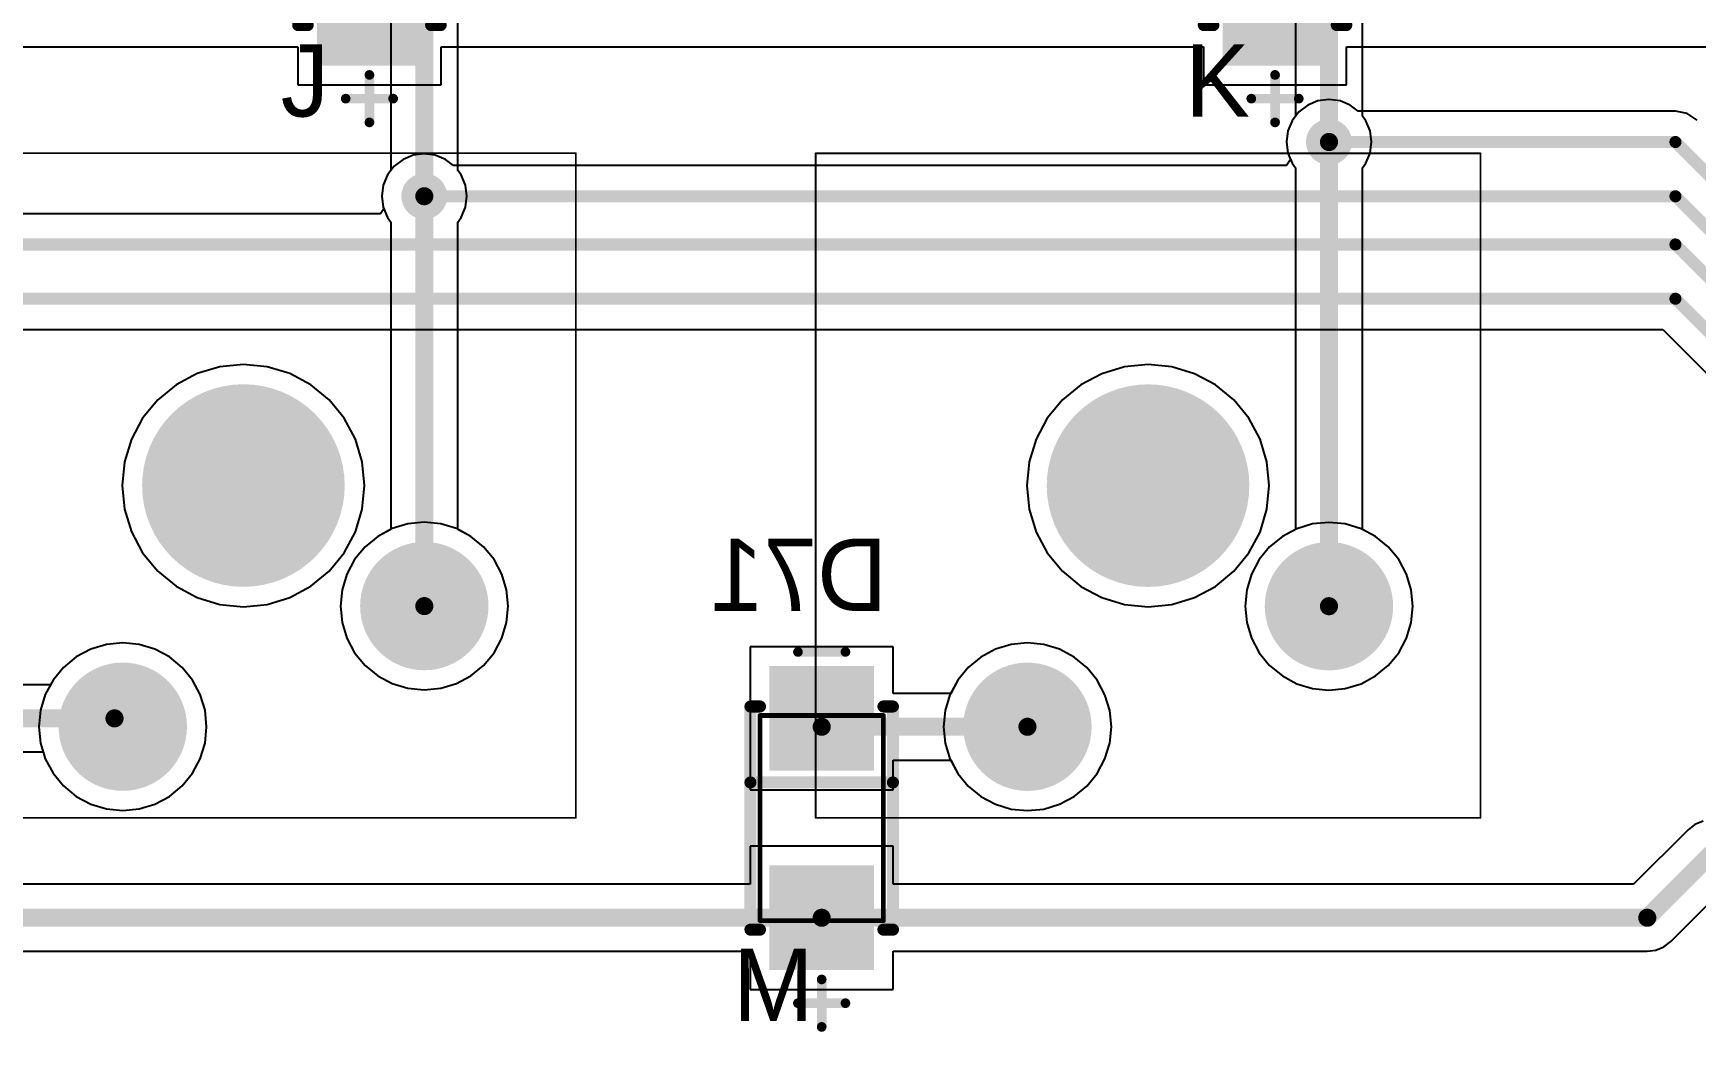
# Model space of a CAD drawing. Header units: millimetres. Extents: x 25 to 374, y 23 to 150.
# Drawn here: x 168.7 to 203.72, y 42.54 to 63.58 of the extents above; entities that cross this region are included whole.
import ezdxf

# ---------------------------------------------------------------- set-up
doc = ezdxf.new("R2010")
doc.units = ezdxf.units.MM
for name, color, linetype in [('BottomLayer', 5, 'Continuous'), ('BottomOverlay', 54, 'Continuous'), ('BottomPaste', 16, 'Continuous'), ('BottomSolder', 6, 'Continuous'), ('Mechanical1', 6, 'Continuous'), ('Mechanical13', 56, 'Continuous'), ('Mechanical15', 56, 'Continuous'), ('MultiLayer', 9, 'Continuous'), ('PadHoleLayer', 156, 'Continuous'), ('TopLayer', 1, 'Continuous'), ('TopOverlay', 2, 'Continuous'), ('TopSolder', 216, 'Continuous'), ('ViaHoleLayer', 16, 'Continuous')]:
    doc.layers.add(name, color=color, linetype=linetype)

# ---------------------------------------------------------------- blocks, each defined once
blk = doc.blocks.new('SMA_DO_214AC__S1_B_86')
at = {"layer": 'BottomLayer'}
for points in [[(-1.1, -1), (-1.1, 1), (-3.1, -1), (-3.1, 1)], [(3.1, -1), (3.1, 1), (1.1, -1), (1.1, 1)]]:
    blk.add_solid(points, dxfattribs=at)
at = {"layer": 'BottomOverlay', "const_width": 0.254}
for points in [[(-2.35, 1.3), (-2.35, 1.5)], [(2.35, 1.5), (-2.35, 1.5)], [(-0.75, -1.5), (-0.75, 1.5)], [(2.35, 1.3), (2.35, 1.5)], [(-2.35, -1.5), (-2.35, -1.3)], [(2.35, -1.5), (-2.35, -1.5)], [(2.35, -1.5), (2.35, -1.3)]]:
    blk.add_lwpolyline(points, dxfattribs=at)
at = {"layer": 'BottomOverlay', "const_width": 0.127}
for points in [[(-2.414, 1.5, 1), (-2.287, 1.5, 1)], [(-2.414, 1.5, 1), (-2.287, 1.5, 1)], [(-2.414, 1.3, 1), (-2.287, 1.3, 1)], [(-0.814, 1.5, 1), (-0.687, 1.5, 1)], [(2.287, 1.5, 1), (2.414, 1.5, 1)], [(2.287, 1.5, 1), (2.414, 1.5, 1)], [(2.287, 1.3, 1), (2.414, 1.3, 1)], [(-2.414, -1.3, 1), (-2.287, -1.3, 1)], [(-2.414, -1.5, 1), (-2.287, -1.5, 1)], [(-2.414, -1.5, 1), (-2.287, -1.5, 1)], [(-0.814, -1.5, 1), (-0.687, -1.5, 1)], [(2.287, -1.3, 1), (2.414, -1.3, 1)], [(2.287, -1.5, 1), (2.414, -1.5, 1)], [(2.287, -1.5, 1), (2.414, -1.5, 1)]]:
    blk.add_lwpolyline(points, format="xyb", close=True, dxfattribs=at)
at = {"layer": 'BottomPaste'}
for points in [[(-1.1, -1), (-1.1, 1), (-3.1, -1), (-3.1, 1)], [(3.1, -1), (3.1, 1), (1.1, -1), (1.1, 1)]]:
    blk.add_solid(points, dxfattribs=at)
at = {"layer": 'BottomSolder'}
for points in [[(-0.998, -1.102), (-0.998, 1.102), (-3.202, -1.102), (-3.202, 1.102)], [(3.202, -1.102), (3.202, 1.102), (0.998, -1.102), (0.998, 1.102)]]:
    blk.add_solid(points, dxfattribs=at)
at = {"layer": 'Mechanical13', "const_width": 0.1}
for points in [[(2.16, 1.3), (-2.16, 1.3)], [(-2.16, -1.3), (-2.16, 1.3)], [(2.16, -1.3), (2.16, 1.3)], [(2.16, -1.3), (-2.16, -1.3)]]:
    blk.add_lwpolyline(points, dxfattribs=at)
at = {"layer": 'Mechanical13', "const_width": 0.05}
for points in [[(-2.185, 1.3, 1), (-2.135, 1.3, 1)], [(-2.185, 1.3, 1), (-2.135, 1.3, 1)], [(2.135, 1.3, 1), (2.185, 1.3, 1)], [(2.135, 1.3, 1), (2.185, 1.3, 1)], [(-2.185, -1.3, 1), (-2.135, -1.3, 1)], [(-2.185, -1.3, 1), (-2.135, -1.3, 1)], [(2.135, -1.3, 1), (2.185, -1.3, 1)], [(2.135, -1.3, 1), (2.185, -1.3, 1)]]:
    blk.add_lwpolyline(points, format="xyb", close=True, dxfattribs=at)
at = {"layer": 'Mechanical15', "const_width": 0.203}
for points in [[(-3.5, -0.5), (-3.5, 0.5)], [(3.9, -0.5), (3.9, 0.5)], [(4.4, 0), (3.4, 0)]]:
    blk.add_lwpolyline(points, dxfattribs=at)
at = {"layer": 'Mechanical15', "const_width": 0.102}
for points in [[(-3.551, 0.5, 1), (-3.449, 0.5, 1)], [(3.849, 0.5, 1), (3.951, 0.5, 1)], [(3.349, 0, 1), (3.451, 0, 1)], [(4.349, 0, 1), (4.451, 0, 1)], [(-3.551, -0.5, 1), (-3.449, -0.5, 1)], [(3.849, -0.5, 1), (3.951, -0.5, 1)]]:
    blk.add_lwpolyline(points, format="xyb", close=True, dxfattribs=at)
blk = doc.blocks.new('SMA_DO_214AC__S1_B_87')
at = {"layer": 'BottomLayer'}
for points in [[(-1.1, -1), (-1.1, 1), (-3.1, -1), (-3.1, 1)], [(3.1, -1), (3.1, 1), (1.1, -1), (1.1, 1)]]:
    blk.add_solid(points, dxfattribs=at)
at = {"layer": 'BottomOverlay', "const_width": 0.254}
for points in [[(-2.35, 1.3), (-2.35, 1.5)], [(2.35, 1.5), (-2.35, 1.5)], [(-0.75, -1.5), (-0.75, 1.5)], [(2.35, 1.3), (2.35, 1.5)], [(-2.35, -1.5), (-2.35, -1.3)], [(2.35, -1.5), (-2.35, -1.5)], [(2.35, -1.5), (2.35, -1.3)]]:
    blk.add_lwpolyline(points, dxfattribs=at)
at = {"layer": 'BottomOverlay', "const_width": 0.127}
for points in [[(-2.414, 1.5, 1), (-2.287, 1.5, 1)], [(-2.414, 1.5, 1), (-2.287, 1.5, 1)], [(-2.414, 1.3, 1), (-2.287, 1.3, 1)], [(-0.814, 1.5, 1), (-0.687, 1.5, 1)], [(2.287, 1.5, 1), (2.414, 1.5, 1)], [(2.287, 1.5, 1), (2.414, 1.5, 1)], [(2.287, 1.3, 1), (2.414, 1.3, 1)], [(-2.414, -1.3, 1), (-2.287, -1.3, 1)], [(-2.414, -1.5, 1), (-2.287, -1.5, 1)], [(-2.414, -1.5, 1), (-2.287, -1.5, 1)], [(-0.814, -1.5, 1), (-0.687, -1.5, 1)], [(2.287, -1.3, 1), (2.414, -1.3, 1)], [(2.287, -1.5, 1), (2.414, -1.5, 1)], [(2.287, -1.5, 1), (2.414, -1.5, 1)]]:
    blk.add_lwpolyline(points, format="xyb", close=True, dxfattribs=at)
at = {"layer": 'BottomPaste'}
for points in [[(-1.1, -1), (-1.1, 1), (-3.1, -1), (-3.1, 1)], [(3.1, -1), (3.1, 1), (1.1, -1), (1.1, 1)]]:
    blk.add_solid(points, dxfattribs=at)
at = {"layer": 'BottomSolder'}
for points in [[(-0.998, -1.102), (-0.998, 1.102), (-3.202, -1.102), (-3.202, 1.102)], [(3.202, -1.102), (3.202, 1.102), (0.998, -1.102), (0.998, 1.102)]]:
    blk.add_solid(points, dxfattribs=at)
at = {"layer": 'Mechanical13', "const_width": 0.1}
for points in [[(2.16, 1.3), (-2.16, 1.3)], [(-2.16, -1.3), (-2.16, 1.3)], [(2.16, -1.3), (2.16, 1.3)], [(2.16, -1.3), (-2.16, -1.3)]]:
    blk.add_lwpolyline(points, dxfattribs=at)
at = {"layer": 'Mechanical13', "const_width": 0.05}
for points in [[(-2.185, 1.3, 1), (-2.135, 1.3, 1)], [(-2.185, 1.3, 1), (-2.135, 1.3, 1)], [(2.135, 1.3, 1), (2.185, 1.3, 1)], [(2.135, 1.3, 1), (2.185, 1.3, 1)], [(-2.185, -1.3, 1), (-2.135, -1.3, 1)], [(-2.185, -1.3, 1), (-2.135, -1.3, 1)], [(2.135, -1.3, 1), (2.185, -1.3, 1)], [(2.135, -1.3, 1), (2.185, -1.3, 1)]]:
    blk.add_lwpolyline(points, format="xyb", close=True, dxfattribs=at)
at = {"layer": 'Mechanical15', "const_width": 0.203}
for points in [[(-3.5, -0.5), (-3.5, 0.5)], [(3.9, -0.5), (3.9, 0.5)], [(4.4, 0), (3.4, 0)]]:
    blk.add_lwpolyline(points, dxfattribs=at)
at = {"layer": 'Mechanical15', "const_width": 0.102}
for points in [[(-3.551, 0.5, 1), (-3.449, 0.5, 1)], [(3.849, 0.5, 1), (3.951, 0.5, 1)], [(3.349, 0, 1), (3.451, 0, 1)], [(4.349, 0, 1), (4.451, 0, 1)], [(-3.551, -0.5, 1), (-3.449, -0.5, 1)], [(3.849, -0.5, 1), (3.951, -0.5, 1)]]:
    blk.add_lwpolyline(points, format="xyb", close=True, dxfattribs=at)
blk = doc.blocks.new('SMA_DO_214AC__S1_B_99')
at = {"layer": 'BottomLayer'}
for points in [[(-1.1, -1), (-1.1, 1), (-3.1, -1), (-3.1, 1)], [(3.1, -1), (3.1, 1), (1.1, -1), (1.1, 1)]]:
    blk.add_solid(points, dxfattribs=at)
at = {"layer": 'BottomOverlay', "const_width": 0.254}
for points in [[(-2.35, 1.3), (-2.35, 1.5)], [(2.35, 1.5), (-2.35, 1.5)], [(-0.75, -1.5), (-0.75, 1.5)], [(2.35, 1.3), (2.35, 1.5)], [(-2.35, -1.5), (-2.35, -1.3)], [(2.35, -1.5), (-2.35, -1.5)], [(2.35, -1.5), (2.35, -1.3)]]:
    blk.add_lwpolyline(points, dxfattribs=at)
at = {"layer": 'BottomOverlay', "const_width": 0.127}
for points in [[(-2.414, 1.5, 1), (-2.287, 1.5, 1)], [(-2.414, 1.5, 1), (-2.287, 1.5, 1)], [(-2.414, 1.3, 1), (-2.287, 1.3, 1)], [(-0.814, 1.5, 1), (-0.687, 1.5, 1)], [(2.287, 1.5, 1), (2.414, 1.5, 1)], [(2.287, 1.5, 1), (2.414, 1.5, 1)], [(2.287, 1.3, 1), (2.414, 1.3, 1)], [(-2.414, -1.3, 1), (-2.287, -1.3, 1)], [(-2.414, -1.5, 1), (-2.287, -1.5, 1)], [(-2.414, -1.5, 1), (-2.287, -1.5, 1)], [(-0.814, -1.5, 1), (-0.687, -1.5, 1)], [(2.287, -1.3, 1), (2.414, -1.3, 1)], [(2.287, -1.5, 1), (2.414, -1.5, 1)], [(2.287, -1.5, 1), (2.414, -1.5, 1)]]:
    blk.add_lwpolyline(points, format="xyb", close=True, dxfattribs=at)
at = {"layer": 'BottomPaste'}
for points in [[(-1.1, -1), (-1.1, 1), (-3.1, -1), (-3.1, 1)], [(3.1, -1), (3.1, 1), (1.1, -1), (1.1, 1)]]:
    blk.add_solid(points, dxfattribs=at)
at = {"layer": 'BottomSolder'}
for points in [[(-0.998, -1.102), (-0.998, 1.102), (-3.202, -1.102), (-3.202, 1.102)], [(3.202, -1.102), (3.202, 1.102), (0.998, -1.102), (0.998, 1.102)]]:
    blk.add_solid(points, dxfattribs=at)
at = {"layer": 'Mechanical13', "const_width": 0.1}
for points in [[(2.16, 1.3), (-2.16, 1.3)], [(-2.16, -1.3), (-2.16, 1.3)], [(2.16, -1.3), (2.16, 1.3)], [(2.16, -1.3), (-2.16, -1.3)]]:
    blk.add_lwpolyline(points, dxfattribs=at)
at = {"layer": 'Mechanical13', "const_width": 0.05}
for points in [[(-2.185, 1.3, 1), (-2.135, 1.3, 1)], [(-2.185, 1.3, 1), (-2.135, 1.3, 1)], [(2.135, 1.3, 1), (2.185, 1.3, 1)], [(2.135, 1.3, 1), (2.185, 1.3, 1)], [(-2.185, -1.3, 1), (-2.135, -1.3, 1)], [(-2.185, -1.3, 1), (-2.135, -1.3, 1)], [(2.135, -1.3, 1), (2.185, -1.3, 1)], [(2.135, -1.3, 1), (2.185, -1.3, 1)]]:
    blk.add_lwpolyline(points, format="xyb", close=True, dxfattribs=at)
at = {"layer": 'Mechanical15', "const_width": 0.203}
for points in [[(-3.5, -0.5), (-3.5, 0.5)], [(3.9, -0.5), (3.9, 0.5)], [(4.4, 0), (3.4, 0)]]:
    blk.add_lwpolyline(points, dxfattribs=at)
at = {"layer": 'Mechanical15', "const_width": 0.102}
for points in [[(-3.551, 0.5, 1), (-3.449, 0.5, 1)], [(3.849, 0.5, 1), (3.951, 0.5, 1)], [(3.349, 0, 1), (3.451, 0, 1)], [(4.349, 0, 1), (4.451, 0, 1)], [(-3.551, -0.5, 1), (-3.449, -0.5, 1)], [(3.849, -0.5, 1), (3.951, -0.5, 1)]]:
    blk.add_lwpolyline(points, format="xyb", close=True, dxfattribs=at)
blk = doc.blocks.new('MX_SW_3_190')
at = {"layer": 'BottomLayer'}
for points, const_width in [([(-1.016, 0, 1), (1.016, 0, 1)], 2.032), ([(3.185, -2.54, 1), (4.435, -2.54, 1)], 1.25), ([(-3.165, -5.08, 1), (-1.915, -5.08, 1)], 1.25)]:
    blk.add_lwpolyline(points, format="xyb", close=True, dxfattribs=dict(at, const_width=const_width))
at = {"layer": 'BottomSolder'}
for points, const_width in [([(-1.067, 0, 1), (1.067, 0, 1)], 2.134), ([(3.134, -2.54, 1), (4.486, -2.54, 1)], 1.352), ([(-3.216, -5.08, 1), (-1.864, -5.08, 1)], 1.352)]:
    blk.add_lwpolyline(points, format="xyb", close=True, dxfattribs=dict(at, const_width=const_width))
at = {"layer": 'Mechanical1', "const_width": 0.0381}
for points in [[(-7, -7), (-7, 7)], [(-7, 7), (7, 7)], [(7, -7), (7, 7)], [(-7, -7), (7, -7)]]:
    blk.add_lwpolyline(points, dxfattribs=at)
at = {"layer": 'Mechanical1', "const_width": 0.0191}
for points in [[(-7.01, 7, 1), (-6.99, 7, 1)], [(-7.01, 7, 1), (-6.99, 7, 1)], [(6.99, 7, 1), (7.01, 7, 1)], [(6.99, 7, 1), (7.01, 7, 1)], [(-7.01, -7, 1), (-6.99, -7, 1)], [(-7.01, -7, 1), (-6.99, -7, 1)], [(6.99, -7, 1), (7.01, -7, 1)], [(6.99, -7, 1), (7.01, -7, 1)]]:
    blk.add_lwpolyline(points, format="xyb", close=True, dxfattribs=at)
at = {"layer": 'MultiLayer'}
for points, const_width in [([(-1.016, 0, 1), (1.016, 0, 1)], 2.032), ([(3.185, -2.54, 1), (4.435, -2.54, 1)], 1.25), ([(-3.165, -5.08, 1), (-1.915, -5.08, 1)], 1.25)]:
    blk.add_lwpolyline(points, format="xyb", close=True, dxfattribs=dict(at, const_width=const_width))
at = {"layer": 'PadHoleLayer'}
for points, const_width in [([(-1.016, 0, 1), (1.016, 0, 1)], 2.032), ([(3.435, -2.54, 1), (4.185, -2.54, 1)], 0.75), ([(-2.915, -5.08, 1), (-2.165, -5.08, 1)], 0.75)]:
    blk.add_lwpolyline(points, format="xyb", close=True, dxfattribs=dict(at, const_width=const_width))
at = {"layer": 'TopLayer'}
for points, const_width in [([(-1.016, 0, 1), (1.016, 0, 1)], 2.032), ([(3.185, -2.54, 1), (4.435, -2.54, 1)], 1.25), ([(-3.165, -5.08, 1), (-1.915, -5.08, 1)], 1.25)]:
    blk.add_lwpolyline(points, format="xyb", close=True, dxfattribs=dict(at, const_width=const_width))
at = {"layer": 'TopSolder'}
for points, const_width in [([(-1.067, 0, 1), (1.067, 0, 1)], 2.134), ([(3.134, -2.54, 1), (4.486, -2.54, 1)], 1.352), ([(-3.216, -5.08, 1), (-1.864, -5.08, 1)], 1.352)]:
    blk.add_lwpolyline(points, format="xyb", close=True, dxfattribs=dict(at, const_width=const_width))
blk = doc.blocks.new('MX_SW_3_191')
at = {"layer": 'BottomLayer'}
for points, const_width in [([(-1.016, 0, 1), (1.016, 0, 1)], 2.032), ([(3.185, -2.54, 1), (4.435, -2.54, 1)], 1.25), ([(-3.165, -5.08, 1), (-1.915, -5.08, 1)], 1.25)]:
    blk.add_lwpolyline(points, format="xyb", close=True, dxfattribs=dict(at, const_width=const_width))
at = {"layer": 'BottomSolder'}
for points, const_width in [([(-1.067, 0, 1), (1.067, 0, 1)], 2.134), ([(3.134, -2.54, 1), (4.486, -2.54, 1)], 1.352), ([(-3.216, -5.08, 1), (-1.864, -5.08, 1)], 1.352)]:
    blk.add_lwpolyline(points, format="xyb", close=True, dxfattribs=dict(at, const_width=const_width))
at = {"layer": 'Mechanical1', "const_width": 0.0381}
for points in [[(-7, -7), (-7, 7)], [(-7, 7), (7, 7)], [(7, -7), (7, 7)], [(-7, -7), (7, -7)]]:
    blk.add_lwpolyline(points, dxfattribs=at)
at = {"layer": 'Mechanical1', "const_width": 0.0191}
for points in [[(-7.01, 7, 1), (-6.99, 7, 1)], [(-7.01, 7, 1), (-6.99, 7, 1)], [(6.99, 7, 1), (7.01, 7, 1)], [(6.99, 7, 1), (7.01, 7, 1)], [(-7.01, -7, 1), (-6.99, -7, 1)], [(-7.01, -7, 1), (-6.99, -7, 1)], [(6.99, -7, 1), (7.01, -7, 1)], [(6.99, -7, 1), (7.01, -7, 1)]]:
    blk.add_lwpolyline(points, format="xyb", close=True, dxfattribs=at)
at = {"layer": 'MultiLayer'}
for points, const_width in [([(-1.016, 0, 1), (1.016, 0, 1)], 2.032), ([(3.185, -2.54, 1), (4.435, -2.54, 1)], 1.25), ([(-3.165, -5.08, 1), (-1.915, -5.08, 1)], 1.25)]:
    blk.add_lwpolyline(points, format="xyb", close=True, dxfattribs=dict(at, const_width=const_width))
at = {"layer": 'PadHoleLayer'}
for points, const_width in [([(-1.016, 0, 1), (1.016, 0, 1)], 2.032), ([(3.435, -2.54, 1), (4.185, -2.54, 1)], 0.75), ([(-2.915, -5.08, 1), (-2.165, -5.08, 1)], 0.75)]:
    blk.add_lwpolyline(points, format="xyb", close=True, dxfattribs=dict(at, const_width=const_width))
at = {"layer": 'TopLayer'}
for points, const_width in [([(-1.016, 0, 1), (1.016, 0, 1)], 2.032), ([(3.185, -2.54, 1), (4.435, -2.54, 1)], 1.25), ([(-3.165, -5.08, 1), (-1.915, -5.08, 1)], 1.25)]:
    blk.add_lwpolyline(points, format="xyb", close=True, dxfattribs=dict(at, const_width=const_width))
at = {"layer": 'TopSolder'}
for points, const_width in [([(-1.067, 0, 1), (1.067, 0, 1)], 2.134), ([(3.134, -2.54, 1), (4.486, -2.54, 1)], 1.352), ([(-3.216, -5.08, 1), (-1.864, -5.08, 1)], 1.352)]:
    blk.add_lwpolyline(points, format="xyb", close=True, dxfattribs=dict(at, const_width=const_width))

msp = doc.modelspace()

# ---------------------------------------------------------------- linework, layer by layer
at = {"layer": 'BottomLayer'}
for p, q in [((158.218, 63.296), (174.275, 63.296)), ((174.275, 63.296), (174.275, 62.493)), ((177.291, 62.493), (177.291, 63.296)), ((177.291, 63.296), (193.348, 63.296)), ((193.348, 63.296), (193.348, 62.493)), ((196.364, 62.493), (196.364, 63.296)), ((196.364, 63.296), (212.421, 63.296)), ((174.275, 62.493), (177.291, 62.493)), ((193.348, 62.493), (196.364, 62.493)), ((195.543, 62.064), (195.357, 61.922)), ((195.759, 62.154), (195.543, 62.064)), ((195.991, 62.184), (195.759, 62.154)), ((196.224, 62.154), (195.991, 62.184)), ((196.44, 62.064), (196.224, 62.154)), ((196.608, 61.935), (196.44, 62.064)), ((195.215, 61.736), (195.125, 61.52)), ((195.357, 61.922), (195.215, 61.736)), ((203.289, 61.935), (196.608, 61.935)), ((203.537, 61.886), (203.289, 61.935)), ((203.747, 61.745), (203.537, 61.886)), ((195.125, 61.52), (195.095, 61.288)), ((195.095, 61.288), (195.125, 61.056)), ((176.707, 61.011), (176.491, 60.921)), ((176.939, 61.041), (176.707, 61.011)), ((177.171, 61.011), (176.939, 61.041)), ((177.387, 60.921), (177.171, 61.011)), ((195.125, 61.056), (195.182, 60.919)), ((176.162, 60.593), (176.073, 60.377)), ((176.305, 60.779), (176.162, 60.593)), ((176.491, 60.921), (176.305, 60.779)), ((177.556, 60.792), (177.387, 60.921)), ((195.097, 60.792), (177.556, 60.792)), ((195.182, 60.919), (195.097, 60.792)), ((176.073, 60.377), (176.042, 60.145)), ((176.086, 59.882), (176.015, 59.776)), ((176.042, 60.145), (176.073, 59.913)), ((176.073, 59.913), (176.086, 59.882)), ((176.015, 59.776), (158.503, 59.776)), ((139.453, 57.338), (203.021, 57.338)), ((203.021, 57.338), (204.355, 56.004)), ((172.152, 56.409), (171.711, 56.173)), ((172.631, 56.554), (172.152, 56.409)), ((173.129, 56.603), (172.631, 56.554)), ((173.627, 56.554), (173.129, 56.603)), ((174.106, 56.409), (173.627, 56.554)), ((174.547, 56.173), (174.106, 56.409)), ((191.205, 56.407), (190.764, 56.171)), ((191.684, 56.552), (191.205, 56.407)), ((192.181, 56.601), (191.684, 56.552)), ((192.679, 56.552), (192.181, 56.601)), ((193.158, 56.407), (192.679, 56.552)), ((193.599, 56.171), (193.158, 56.407)), ((171.711, 56.173), (171.324, 55.856)), ((174.934, 55.856), (174.547, 56.173)), ((190.764, 56.171), (190.377, 55.853)), ((193.986, 55.853), (193.599, 56.171)), ((171.324, 55.856), (171.007, 55.469)), ((175.251, 55.469), (174.934, 55.856)), ((190.377, 55.853), (190.059, 55.467)), ((194.304, 55.467), (193.986, 55.853)), ((171.007, 55.469), (170.771, 55.028)), ((175.487, 55.028), (175.251, 55.469)), ((190.059, 55.467), (189.823, 55.025)), ((194.539, 55.025), (194.304, 55.467)), ((170.771, 55.028), (170.626, 54.549)), ((175.632, 54.549), (175.487, 55.028)), ((189.823, 55.025), (189.678, 54.547)), ((194.685, 54.547), (194.539, 55.025)), ((170.626, 54.549), (170.577, 54.051)), ((175.681, 54.051), (175.632, 54.549)), ((189.678, 54.547), (189.629, 54.049)), ((194.734, 54.049), (194.685, 54.547)), ((170.577, 54.051), (170.626, 53.553)), ((175.632, 53.553), (175.681, 54.051)), ((189.629, 54.049), (189.678, 53.551)), ((194.685, 53.551), (194.734, 54.049)), ((170.626, 53.553), (170.771, 53.074)), ((175.487, 53.074), (175.632, 53.553)), ((176.594, 53.244), (176.263, 53.143)), ((176.939, 53.278), (176.594, 53.244)), ((177.284, 53.244), (176.939, 53.278)), ((177.615, 53.143), (177.284, 53.244)), ((189.678, 53.551), (189.823, 53.072)), ((194.539, 53.072), (194.685, 53.551)), ((195.647, 53.241), (195.315, 53.141)), ((195.991, 53.275), (195.647, 53.241)), ((196.336, 53.241), (195.991, 53.275)), ((196.667, 53.141), (196.336, 53.241)), ((170.771, 53.074), (171.007, 52.633)), ((175.251, 52.633), (175.487, 53.074)), ((175.958, 52.98), (175.69, 52.76)), ((176.263, 53.143), (175.958, 52.98)), ((177.92, 52.98), (177.615, 53.143)), ((178.188, 52.76), (177.92, 52.98)), ((189.823, 53.072), (190.059, 52.631)), ((194.304, 52.631), (194.539, 53.072)), ((195.01, 52.977), (194.742, 52.758)), ((195.315, 53.141), (195.01, 52.977)), ((196.973, 52.977), (196.667, 53.141)), ((197.241, 52.758), (196.973, 52.977)), ((171.007, 52.633), (171.324, 52.246)), ((174.934, 52.246), (175.251, 52.633)), ((175.69, 52.76), (175.47, 52.493)), ((178.408, 52.493), (178.188, 52.76)), ((190.059, 52.631), (190.377, 52.244)), ((193.986, 52.244), (194.304, 52.631)), ((194.742, 52.758), (194.523, 52.49)), ((197.46, 52.49), (197.241, 52.758)), ((171.324, 52.246), (171.711, 51.929)), ((174.547, 51.929), (174.934, 52.246)), ((175.307, 52.187), (175.206, 51.856)), ((175.47, 52.493), (175.307, 52.187)), ((178.571, 52.187), (178.408, 52.493)), ((178.672, 51.856), (178.571, 52.187)), ((190.377, 52.244), (190.764, 51.927)), ((193.599, 51.927), (193.986, 52.244)), ((194.359, 52.185), (194.259, 51.853)), ((194.523, 52.49), (194.359, 52.185)), ((197.624, 52.185), (197.46, 52.49)), ((197.724, 51.853), (197.624, 52.185)), ((171.711, 51.929), (172.152, 51.693)), ((174.106, 51.693), (174.547, 51.929)), ((175.206, 51.856), (175.172, 51.511)), ((178.705, 51.511), (178.672, 51.856)), ((190.764, 51.927), (191.205, 51.691)), ((193.158, 51.691), (193.599, 51.927)), ((194.259, 51.853), (194.225, 51.509)), ((197.758, 51.509), (197.724, 51.853)), ((172.152, 51.693), (172.631, 51.548)), ((172.631, 51.548), (173.129, 51.499)), ((173.129, 51.499), (173.627, 51.548)), ((173.627, 51.548), (174.106, 51.693)), ((175.172, 51.511), (175.206, 51.167)), ((178.672, 51.167), (178.705, 51.511)), ((191.205, 51.691), (191.684, 51.545)), ((191.684, 51.545), (192.181, 51.496)), ((192.181, 51.496), (192.679, 51.545)), ((192.679, 51.545), (193.158, 51.691)), ((194.225, 51.509), (194.259, 51.164)), ((197.724, 51.164), (197.758, 51.509)), ((175.206, 51.167), (175.307, 50.835)), ((178.571, 50.835), (178.672, 51.167)), ((194.259, 51.164), (194.359, 50.833)), ((197.624, 50.833), (197.724, 51.164)), ((175.307, 50.835), (175.47, 50.53)), ((178.408, 50.53), (178.571, 50.835)), ((194.359, 50.833), (194.523, 50.527)), ((197.46, 50.527), (197.624, 50.833)), ((169.608, 50.44), (169.34, 50.22)), ((169.913, 50.603), (169.608, 50.44)), ((170.244, 50.704), (169.913, 50.603)), ((170.589, 50.738), (170.244, 50.704)), ((170.934, 50.704), (170.589, 50.738)), ((171.265, 50.603), (170.934, 50.704)), ((171.57, 50.44), (171.265, 50.603)), ((171.838, 50.22), (171.57, 50.44)), ((175.47, 50.53), (175.69, 50.262)), ((178.188, 50.262), (178.408, 50.53)), ((186.816, 50.654), (183.8, 50.654)), ((183.8, 50.654), (183.8, 47.638)), ((186.816, 49.673), (186.816, 50.654)), ((188.66, 50.437), (188.392, 50.218)), ((188.965, 50.601), (188.66, 50.437)), ((189.297, 50.701), (188.965, 50.601)), ((189.641, 50.735), (189.297, 50.701)), ((189.986, 50.701), (189.641, 50.735)), ((190.317, 50.601), (189.986, 50.701)), ((190.623, 50.437), (190.317, 50.601)), ((190.891, 50.218), (190.623, 50.437)), ((194.523, 50.527), (194.742, 50.26)), ((197.241, 50.26), (197.46, 50.527)), ((169.34, 50.22), (169.12, 49.953)), ((172.058, 49.953), (171.838, 50.22)), ((175.69, 50.262), (175.958, 50.042)), ((177.92, 50.042), (178.188, 50.262)), ((188.392, 50.218), (188.173, 49.95)), ((191.11, 49.95), (190.891, 50.218)), ((194.742, 50.26), (195.01, 50.04)), ((196.973, 50.04), (197.241, 50.26)), ((169.066, 49.85), (167.743, 49.85)), ((169.12, 49.953), (169.066, 49.85)), ((172.221, 49.647), (172.058, 49.953)), ((175.958, 50.042), (176.263, 49.879)), ((176.263, 49.879), (176.594, 49.779)), ((176.594, 49.779), (176.939, 49.745)), ((176.939, 49.745), (177.284, 49.779)), ((177.284, 49.779), (177.615, 49.879)), ((177.615, 49.879), (177.92, 50.042)), ((188.173, 49.95), (188.025, 49.673)), ((191.274, 49.645), (191.11, 49.95)), ((195.01, 50.04), (195.315, 49.877)), ((195.315, 49.877), (195.647, 49.776)), ((195.647, 49.776), (195.991, 49.742)), ((195.991, 49.742), (196.336, 49.776)), ((196.336, 49.776), (196.667, 49.877)), ((196.667, 49.877), (196.973, 50.04)), ((172.322, 49.316), (172.221, 49.647)), ((188.025, 49.673), (186.816, 49.673)), ((191.374, 49.313), (191.274, 49.645)), ((172.355, 48.971), (172.322, 49.316)), ((191.408, 48.969), (191.374, 49.313)), ((172.322, 48.627), (172.355, 48.971)), ((191.374, 48.624), (191.408, 48.969)), ((167.743, 48.441), (168.913, 48.441)), ((168.913, 48.441), (168.957, 48.295)), ((172.221, 48.295), (172.322, 48.627)), ((191.274, 48.293), (191.374, 48.624)), ((168.957, 48.295), (169.12, 47.99)), ((169.12, 47.99), (169.34, 47.722)), ((171.838, 47.722), (172.058, 47.99)), ((172.058, 47.99), (172.221, 48.295)), ((186.816, 47.638), (186.816, 48.264)), ((186.816, 48.264), (188.025, 48.264)), ((188.025, 48.264), (188.173, 47.987)), ((188.173, 47.987), (188.392, 47.72)), ((190.891, 47.72), (191.11, 47.987)), ((191.11, 47.987), (191.274, 48.293)), ((169.34, 47.722), (169.608, 47.502)), ((171.57, 47.502), (171.838, 47.722)), ((183.8, 47.638), (186.816, 47.638)), ((188.392, 47.72), (188.66, 47.5)), ((190.623, 47.5), (190.891, 47.72)), ((169.608, 47.502), (169.913, 47.339)), ((169.913, 47.339), (170.244, 47.239)), ((170.934, 47.239), (171.265, 47.339)), ((171.265, 47.339), (171.57, 47.502)), ((188.66, 47.5), (188.965, 47.337)), ((188.965, 47.337), (189.297, 47.236)), ((189.986, 47.236), (190.317, 47.337)), ((190.317, 47.337), (190.623, 47.5)), ((170.244, 47.239), (170.589, 47.205)), ((170.589, 47.205), (170.934, 47.239)), ((189.297, 47.236), (189.641, 47.202)), ((189.641, 47.202), (189.986, 47.236)), ((203.869, 46.982), (203.699, 46.912)), ((203.553, 46.8), (202.403, 45.65)), ((203.699, 46.912), (203.553, 46.8)), ((186.816, 46.454), (183.8, 46.454)), ((183.8, 46.454), (183.8, 45.65)), ((186.816, 45.65), (186.816, 46.454)), ((183.8, 45.65), (167.743, 45.65)), ((202.403, 45.65), (186.816, 45.65)), ((203.193, 44.448), (204.343, 45.597)), ((167.743, 44.241), (183.8, 44.241)), ((183.8, 44.241), (183.8, 43.438)), ((186.816, 43.438), (186.816, 44.241)), ((186.816, 44.241), (202.695, 44.241)), ((202.695, 44.241), (202.877, 44.265)), ((202.877, 44.265), (203.047, 44.336)), ((203.047, 44.336), (203.193, 44.448)), ((183.8, 43.438), (186.816, 43.438))]:
    msp.add_line(p, q, dxfattribs=at)
for points, const_width in [([(195.801, 61.288, 1), (196.182, 61.288, 1)], 0.381), ([(195.928, 61.288, 1), (196.055, 61.288, 1)], 0.127), ([(203.225, 61.288, 1), (203.352, 61.288, 1)], 0.127), ([(203.225, 61.288, 1), (203.352, 61.288, 1)], 0.127), ([(176.748, 60.145, 1), (177.129, 60.145, 1)], 0.381), ([(176.875, 60.145, 1), (177.002, 60.145, 1)], 0.127), ([(203.225, 60.145, 1), (203.352, 60.145, 1)], 0.127), ([(203.225, 60.145, 1), (203.352, 60.145, 1)], 0.127), ([(203.225, 59.129, 1), (203.352, 59.129, 1)], 0.127), ([(203.225, 59.129, 1), (203.352, 59.129, 1)], 0.127), ([(203.225, 57.986, 1), (203.352, 57.986, 1)], 0.127), ([(203.225, 57.986, 1), (203.352, 57.986, 1)], 0.127), ([(170.319, 49.146, 1), (170.51, 49.146, 1)], 0.191), ([(185.213, 48.969, 1), (185.403, 48.969, 1)], 0.191), ([(189.546, 48.969, 1), (189.737, 48.969, 1)], 0.191), ([(185.213, 44.946, 1), (185.403, 44.946, 1)], 0.191), ([(185.213, 44.946, 1), (185.403, 44.946, 1)], 0.191), ([(202.6, 44.946, 1), (202.79, 44.946, 1)], 0.191), ([(202.6, 44.946, 1), (202.79, 44.946, 1)], 0.191)]:
    msp.add_lwpolyline(points, format="xyb", close=True, dxfattribs=dict(at, const_width=const_width))
for points, const_width in [([(195.991, 61.288), (203.289, 61.288)], 0.254), ([(203.289, 61.288), (206.464, 58.113)], 0.254), ([(176.939, 60.145), (203.289, 60.145)], 0.254), ([(203.289, 60.145), (205.829, 57.605)], 0.254), ([(157.886, 59.129), (203.289, 59.129)], 0.254), ([(203.289, 59.129), (205.448, 56.97)], 0.254), ([(138.836, 57.986), (203.289, 57.986)], 0.254), ([(203.289, 57.986), (204.813, 56.462)], 0.254), ([(166.235, 49.146), (170.414, 49.146)], 0.381), ([(185.308, 48.969), (189.641, 48.969)], 0.381), ([(202.695, 44.946), (204.051, 46.302)], 0.381), ([(166.235, 44.946), (185.308, 44.946)], 0.381), ([(185.308, 44.946), (202.695, 44.946)], 0.381)]:
    msp.add_lwpolyline(points, dxfattribs=dict(at, const_width=const_width))
at = {"layer": 'BottomSolder', "const_width": 0.483}
for points in [[(195.75, 61.288, 1), (196.233, 61.288, 1)], [(176.698, 60.145, 1), (177.18, 60.145, 1)]]:
    msp.add_lwpolyline(points, format="xyb", close=True, dxfattribs=at)
at = {"layer": 'Mechanical1', "const_width": 0.0127}
for points in [[(166.132, 61.055), (180.132, 61.055)], [(180.132, 47.056), (180.132, 61.055)], [(185.182, 61.055), (199.182, 61.055)], [(185.182, 47.056), (185.182, 61.055)], [(199.182, 47.056), (199.182, 61.055)], [(166.132, 47.056), (180.132, 47.056)], [(185.182, 47.056), (199.182, 47.056)]]:
    msp.add_lwpolyline(points, dxfattribs=at)
at = {"layer": 'Mechanical1', "const_width": 0.00635}
for points in [[(180.129, 61.055, 1), (180.135, 61.055, 1)], [(180.129, 61.055, 1), (180.135, 61.055, 1)], [(185.179, 61.055, 1), (185.185, 61.055, 1)], [(185.179, 61.055, 1), (185.185, 61.055, 1)], [(199.179, 61.055, 1), (199.185, 61.055, 1)], [(199.179, 61.055, 1), (199.185, 61.055, 1)], [(180.129, 47.056, 1), (180.135, 47.056, 1)], [(180.129, 47.056, 1), (180.135, 47.056, 1)], [(185.179, 47.056, 1), (185.185, 47.056, 1)], [(185.179, 47.056, 1), (185.185, 47.056, 1)], [(199.179, 47.056, 1), (199.185, 47.056, 1)], [(199.179, 47.056, 1), (199.185, 47.056, 1)]]:
    msp.add_lwpolyline(points, format="xyb", close=True, dxfattribs=at)
at = {"layer": 'MultiLayer', "const_width": 0.381}
for points in [[(195.801, 61.288, 1), (196.182, 61.288, 1)], [(176.748, 60.145, 1), (177.129, 60.145, 1)]]:
    msp.add_lwpolyline(points, format="xyb", close=True, dxfattribs=at)
at = {"layer": 'TopLayer'}
for p, q in [((177.643, 60.687), (177.643, 67.762)), ((176.234, 67.47), (176.234, 60.687)), ((195.287, 66.886), (195.287, 61.83)), ((196.696, 61.83), (196.696, 67.178)), ((195.215, 61.736), (195.125, 61.52)), ((195.287, 61.83), (195.215, 61.736)), ((196.768, 61.736), (196.696, 61.83)), ((196.858, 61.52), (196.768, 61.736)), ((195.125, 61.52), (195.095, 61.288)), ((195.095, 61.288), (195.125, 61.056)), ((196.888, 61.288), (196.858, 61.52)), ((196.858, 61.056), (196.888, 61.288)), ((195.125, 61.056), (195.215, 60.839)), ((196.768, 60.839), (196.858, 61.056)), ((176.162, 60.593), (176.073, 60.377)), ((176.234, 60.687), (176.162, 60.593)), ((177.715, 60.593), (177.643, 60.687)), ((177.805, 60.377), (177.715, 60.593)), ((195.215, 60.839), (195.287, 60.745)), ((195.287, 60.745), (195.287, 53.125)), ((196.696, 60.745), (196.768, 60.839)), ((196.696, 53.125), (196.696, 60.745)), ((176.073, 60.377), (176.042, 60.145)), ((177.836, 60.145), (177.805, 60.377)), ((176.042, 60.145), (176.073, 59.913)), ((176.073, 59.913), (176.162, 59.696)), ((177.715, 59.696), (177.805, 59.913)), ((177.805, 59.913), (177.836, 60.145)), ((176.162, 59.696), (176.234, 59.602)), ((176.234, 59.602), (176.234, 53.128)), ((177.643, 59.602), (177.715, 59.696)), ((177.643, 53.128), (177.643, 59.602)), ((172.152, 56.409), (171.711, 56.173)), ((172.631, 56.554), (172.152, 56.409)), ((173.129, 56.603), (172.631, 56.554)), ((173.627, 56.554), (173.129, 56.603)), ((174.106, 56.409), (173.627, 56.554)), ((174.547, 56.173), (174.106, 56.409)), ((191.205, 56.407), (190.764, 56.171)), ((191.684, 56.552), (191.205, 56.407)), ((192.181, 56.601), (191.684, 56.552)), ((192.679, 56.552), (192.181, 56.601)), ((193.158, 56.407), (192.679, 56.552)), ((193.599, 56.171), (193.158, 56.407)), ((171.711, 56.173), (171.324, 55.856)), ((174.934, 55.856), (174.547, 56.173)), ((190.764, 56.171), (190.377, 55.853)), ((193.986, 55.853), (193.599, 56.171)), ((171.324, 55.856), (171.007, 55.469)), ((175.251, 55.469), (174.934, 55.856)), ((190.377, 55.853), (190.059, 55.467)), ((194.304, 55.467), (193.986, 55.853)), ((171.007, 55.469), (170.771, 55.028)), ((175.487, 55.028), (175.251, 55.469)), ((190.059, 55.467), (189.823, 55.025)), ((194.539, 55.025), (194.304, 55.467)), ((170.771, 55.028), (170.626, 54.549)), ((175.632, 54.549), (175.487, 55.028)), ((189.823, 55.025), (189.678, 54.547)), ((194.685, 54.547), (194.539, 55.025)), ((170.626, 54.549), (170.577, 54.051)), ((175.681, 54.051), (175.632, 54.549)), ((189.678, 54.547), (189.629, 54.049)), ((194.734, 54.049), (194.685, 54.547)), ((170.577, 54.051), (170.626, 53.553)), ((175.632, 53.553), (175.681, 54.051)), ((189.629, 54.049), (189.678, 53.551)), ((194.685, 53.551), (194.734, 54.049)), ((170.626, 53.553), (170.771, 53.074)), ((175.487, 53.074), (175.632, 53.553)), ((189.678, 53.551), (189.823, 53.072)), ((194.539, 53.072), (194.685, 53.551)), ((170.771, 53.074), (171.007, 52.633)), ((175.251, 52.633), (175.487, 53.074)), ((175.958, 52.98), (175.69, 52.76)), ((176.234, 53.128), (175.958, 52.98)), ((177.92, 52.98), (177.643, 53.128)), ((178.188, 52.76), (177.92, 52.98)), ((189.823, 53.072), (190.059, 52.631)), ((194.304, 52.631), (194.539, 53.072)), ((195.01, 52.977), (194.742, 52.758)), ((195.287, 53.125), (195.01, 52.977)), ((196.973, 52.977), (196.696, 53.125)), ((197.241, 52.758), (196.973, 52.977)), ((171.007, 52.633), (171.324, 52.246)), ((174.934, 52.246), (175.251, 52.633)), ((175.69, 52.76), (175.47, 52.493)), ((178.408, 52.493), (178.188, 52.76)), ((190.059, 52.631), (190.377, 52.244)), ((193.986, 52.244), (194.304, 52.631)), ((194.742, 52.758), (194.523, 52.49)), ((197.46, 52.49), (197.241, 52.758)), ((171.324, 52.246), (171.711, 51.929)), ((174.547, 51.929), (174.934, 52.246)), ((175.307, 52.187), (175.206, 51.856)), ((175.47, 52.493), (175.307, 52.187)), ((178.571, 52.187), (178.408, 52.493)), ((178.672, 51.856), (178.571, 52.187)), ((190.377, 52.244), (190.764, 51.927)), ((193.599, 51.927), (193.986, 52.244)), ((194.359, 52.185), (194.259, 51.853)), ((194.523, 52.49), (194.359, 52.185)), ((197.624, 52.185), (197.46, 52.49)), ((197.724, 51.853), (197.624, 52.185)), ((171.711, 51.929), (172.152, 51.693)), ((174.106, 51.693), (174.547, 51.929)), ((175.206, 51.856), (175.172, 51.511)), ((178.705, 51.511), (178.672, 51.856)), ((190.764, 51.927), (191.205, 51.691)), ((193.158, 51.691), (193.599, 51.927)), ((194.259, 51.853), (194.225, 51.509)), ((197.758, 51.509), (197.724, 51.853)), ((172.152, 51.693), (172.631, 51.548)), ((172.631, 51.548), (173.129, 51.499)), ((173.129, 51.499), (173.627, 51.548)), ((173.627, 51.548), (174.106, 51.693)), ((175.172, 51.511), (175.206, 51.167)), ((178.672, 51.167), (178.705, 51.511)), ((191.205, 51.691), (191.684, 51.545)), ((191.684, 51.545), (192.181, 51.496)), ((192.181, 51.496), (192.679, 51.545)), ((192.679, 51.545), (193.158, 51.691)), ((194.225, 51.509), (194.259, 51.164)), ((197.724, 51.164), (197.758, 51.509)), ((175.206, 51.167), (175.307, 50.835)), ((178.571, 50.835), (178.672, 51.167)), ((194.259, 51.164), (194.359, 50.833)), ((197.624, 50.833), (197.724, 51.164)), ((175.307, 50.835), (175.47, 50.53)), ((178.408, 50.53), (178.571, 50.835)), ((194.359, 50.833), (194.523, 50.527)), ((197.46, 50.527), (197.624, 50.833)), ((169.608, 50.44), (169.34, 50.22)), ((169.913, 50.603), (169.608, 50.44)), ((170.244, 50.704), (169.913, 50.603)), ((170.589, 50.738), (170.244, 50.704)), ((170.934, 50.704), (170.589, 50.738)), ((171.265, 50.603), (170.934, 50.704)), ((171.57, 50.44), (171.265, 50.603)), ((171.838, 50.22), (171.57, 50.44)), ((175.47, 50.53), (175.69, 50.262)), ((178.188, 50.262), (178.408, 50.53)), ((188.66, 50.437), (188.392, 50.218)), ((188.965, 50.601), (188.66, 50.437)), ((189.297, 50.701), (188.965, 50.601)), ((189.641, 50.735), (189.297, 50.701)), ((189.986, 50.701), (189.641, 50.735)), ((190.317, 50.601), (189.986, 50.701)), ((190.623, 50.437), (190.317, 50.601)), ((190.891, 50.218), (190.623, 50.437)), ((194.523, 50.527), (194.742, 50.26)), ((197.241, 50.26), (197.46, 50.527)), ((169.34, 50.22), (169.12, 49.953)), ((172.058, 49.953), (171.838, 50.22)), ((175.69, 50.262), (175.958, 50.042)), ((177.92, 50.042), (178.188, 50.262)), ((188.392, 50.218), (188.173, 49.95)), ((191.11, 49.95), (190.891, 50.218)), ((194.742, 50.26), (195.01, 50.04)), ((196.973, 50.04), (197.241, 50.26)), ((169.12, 49.953), (168.957, 49.647)), ((172.221, 49.647), (172.058, 49.953)), ((175.958, 50.042), (176.263, 49.879)), ((176.263, 49.879), (176.594, 49.779)), ((176.594, 49.779), (176.939, 49.745)), ((176.939, 49.745), (177.284, 49.779)), ((177.284, 49.779), (177.615, 49.879)), ((177.615, 49.879), (177.92, 50.042)), ((188.173, 49.95), (188.009, 49.645)), ((191.274, 49.645), (191.11, 49.95)), ((195.01, 50.04), (195.315, 49.877)), ((195.315, 49.877), (195.647, 49.776)), ((195.647, 49.776), (195.991, 49.742)), ((195.991, 49.742), (196.336, 49.776)), ((196.336, 49.776), (196.667, 49.877)), ((196.667, 49.877), (196.973, 50.04)), ((168.957, 49.647), (168.856, 49.316)), ((172.322, 49.316), (172.221, 49.647)), ((188.009, 49.645), (187.909, 49.313)), ((191.374, 49.313), (191.274, 49.645)), ((168.856, 49.316), (168.822, 48.971)), ((172.355, 48.971), (172.322, 49.316)), ((187.909, 49.313), (187.875, 48.969)), ((191.408, 48.969), (191.374, 49.313)), ((168.822, 48.971), (168.856, 48.627)), ((172.322, 48.627), (172.355, 48.971)), ((187.875, 48.969), (187.909, 48.624)), ((191.374, 48.624), (191.408, 48.969)), ((168.856, 48.627), (168.957, 48.295)), ((172.221, 48.295), (172.322, 48.627)), ((187.909, 48.624), (188.009, 48.293)), ((191.274, 48.293), (191.374, 48.624)), ((168.957, 48.295), (169.12, 47.99)), ((169.12, 47.99), (169.34, 47.722)), ((171.838, 47.722), (172.058, 47.99)), ((172.058, 47.99), (172.221, 48.295)), ((188.009, 48.293), (188.173, 47.987)), ((188.173, 47.987), (188.392, 47.72)), ((190.891, 47.72), (191.11, 47.987)), ((191.11, 47.987), (191.274, 48.293)), ((169.34, 47.722), (169.608, 47.502)), ((171.57, 47.502), (171.838, 47.722)), ((188.392, 47.72), (188.66, 47.5)), ((190.623, 47.5), (190.891, 47.72)), ((169.608, 47.502), (169.913, 47.339)), ((169.913, 47.339), (170.244, 47.239)), ((170.934, 47.239), (171.265, 47.339)), ((171.265, 47.339), (171.57, 47.502)), ((188.66, 47.5), (188.965, 47.337)), ((188.965, 47.337), (189.297, 47.236)), ((189.986, 47.236), (190.317, 47.337)), ((190.317, 47.337), (190.623, 47.5)), ((170.244, 47.239), (170.589, 47.205)), ((170.589, 47.205), (170.934, 47.239)), ((189.297, 47.236), (189.641, 47.202)), ((189.641, 47.202), (189.986, 47.236))]:
    msp.add_line(p, q, dxfattribs=at)
at = {"layer": 'TopLayer', "const_width": 0.381}
for points in [[(176.939, 60.145), (176.939, 67.762)], [(195.991, 61.288), (195.991, 67.178)], [(195.991, 51.509), (195.991, 61.288)], [(176.939, 51.511), (176.939, 60.145)]]:
    msp.add_lwpolyline(points, dxfattribs=at)
at = {"layer": 'TopLayer'}
for points, const_width in [([(195.801, 61.288, 1), (196.182, 61.288, 1)], 0.381), ([(195.896, 61.288, 1), (196.087, 61.288, 1)], 0.191), ([(195.896, 61.288, 1), (196.087, 61.288, 1)], 0.191), ([(176.748, 60.145, 1), (177.129, 60.145, 1)], 0.381), ([(176.844, 60.145, 1), (177.034, 60.145, 1)], 0.191), ([(176.844, 60.145, 1), (177.034, 60.145, 1)], 0.191), ([(176.844, 51.511, 1), (177.034, 51.511, 1)], 0.191), ([(195.896, 51.509, 1), (196.087, 51.509, 1)], 0.191)]:
    msp.add_lwpolyline(points, format="xyb", close=True, dxfattribs=dict(at, const_width=const_width))
at = {"layer": 'TopSolder', "const_width": 0.483}
for points in [[(195.75, 61.288, 1), (196.233, 61.288, 1)], [(176.698, 60.145, 1), (177.18, 60.145, 1)]]:
    msp.add_lwpolyline(points, format="xyb", close=True, dxfattribs=at)
at = {"layer": 'ViaHoleLayer', "const_width": 0.191}
for points in [[(195.896, 61.288, 1), (196.087, 61.288, 1)], [(176.844, 60.145, 1), (177.034, 60.145, 1)]]:
    msp.add_lwpolyline(points, format="xyb", close=True, dxfattribs=at)

# ---------------------------------------------------------------- block references
at = {"rotation": 270}
for name, p in [('SMA_DO_214AC__S1_B_86', (175.783, 66.101)), ('SMA_DO_214AC__S1_B_87', (194.856, 66.101)), ('SMA_DO_214AC__S1_B_99', (185.308, 47.046))]:
    msp.add_blockref(name, p, dxfattribs=at)
for name, p in [('MX_SW_3_190', (173.129, 54.051)), ('MX_SW_3_191', (192.181, 54.049))]:
    msp.add_blockref(name, p)

# ---------------------------------------------------------------- texts
at = {"layer": 'BottomOverlay', "text_generation_flag": 2}
msp.add_text('D71', height=1.524, dxfattribs=at).set_placement((186.69, 51.41))
at = {"layer": 'TopOverlay'}
for s, p in [('J', (173.914, 61.824)), ('K', (192.964, 61.824)), ('M', (183.439, 42.774))]:
    msp.add_text(s, height=1.524, dxfattribs=at).set_placement(p)

doc.saveas('drawing.dxf')
